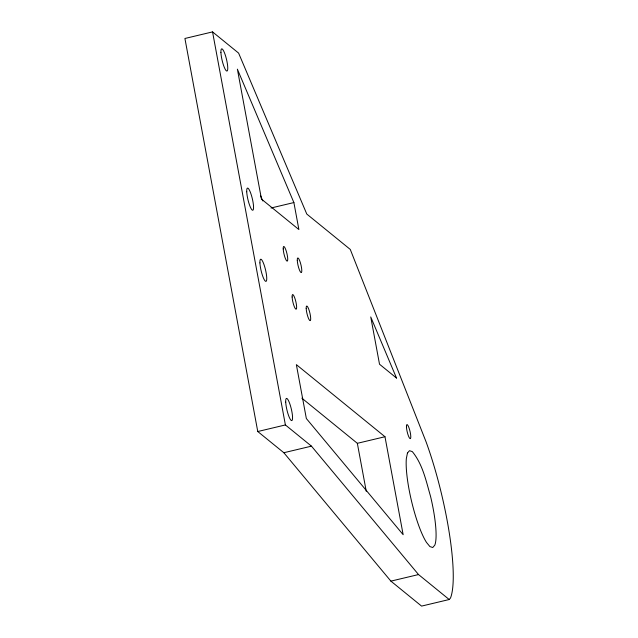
<?xml version="1.0" encoding="UTF-8"?>
<svg xmlns="http://www.w3.org/2000/svg" width="638" height="638" viewBox="0 0 638 638"><rect width="100%" height="100%" fill="white"/><g stroke="black" fill="none" stroke-linecap="round" stroke-linejoin="round"><path stroke-width="0.96" d="M449.2 599.521L450.492 598.021A106.977 21.046 76.6 0 0 426.112 441.943L350.278 249.434L306.79 214.057L238.612 53.106L212.55 31.9L184.916 38.479L257.76 431.527L283.838 452.725L390.895 581.13L421.574 606.1L449.2 599.521L418.528 574.559L311.464 446.153L285.393 424.948L212.55 31.9M271.022 208.004L293.887 202.565L298.887 229.552L261.468 199.104L237.376 69.159L293.887 202.565M257.76 431.527L285.393 424.948M283.838 452.725L311.464 446.153M301.854 398.16L357.344 443.314L384.977 436.735L403.152 534.684L306.344 418.528L296.351 364.625L384.977 436.735M390.895 581.13L418.528 574.559M260.448 195.435L262.768 200.914M357.344 443.314L366.252 491.308M407.451 453.052L406.342 458.562A49.796 9.801 76.6 0 0 426.495 542.428L429.924 546.591L432.755 547.524L434.797 545.147A49.796 9.801 76.6 0 0 430.53 496.316C426.088 480.964 422.691 464.249 412.315 451.616L409.484 450.683L407.451 453.052M396.517 378.055L379.514 364.226L370.742 316.934L396.517 378.055M297.284 260.384A7.528 1.483 76.6 0 0 300.865 272.45A7.528 1.483 76.6 0 0 300.45 262.96A7.528 1.483 76.6 0 0 297.284 260.384M306.192 308.449A7.528 1.483 76.6 0 0 309.773 320.515A7.528 1.483 76.6 0 0 309.358 311.033A7.528 1.483 76.6 0 0 306.192 308.449M246.731 191.767A11.404 2.241 76.6 0 0 252.154 210.038A11.404 2.241 76.6 0 0 251.524 195.675A11.404 2.241 76.6 0 0 246.731 191.767M285.72 402.115A11.404 2.241 76.6 0 0 291.143 420.378A11.404 2.241 76.6 0 0 290.521 406.015A11.404 2.241 76.6 0 0 285.72 402.115M283.216 248.932A7.528 1.483 76.6 0 0 286.797 260.998A7.528 1.483 76.6 0 0 286.39 251.516A7.528 1.483 76.6 0 0 283.216 248.932M292.124 297.005A7.528 1.483 76.6 0 0 295.705 309.063A7.528 1.483 76.6 0 0 295.298 299.581A7.528 1.483 76.6 0 0 292.124 297.005M220.923 52.555A11.404 2.241 76.6 0 0 226.346 70.826A11.404 2.241 76.6 0 0 225.724 56.463A11.404 2.241 76.6 0 0 220.923 52.555M259.921 262.904A11.404 2.241 76.6 0 0 265.344 281.167A11.404 2.241 76.6 0 0 264.714 266.804A11.404 2.241 76.6 0 0 259.921 262.904M406.446 426.926A7.241 1.435 76.6 0 0 409.899 438.521A7.241 1.435 76.6 0 0 409.508 429.398A7.241 1.435 76.6 0 0 406.446 426.926"/></g></svg>
